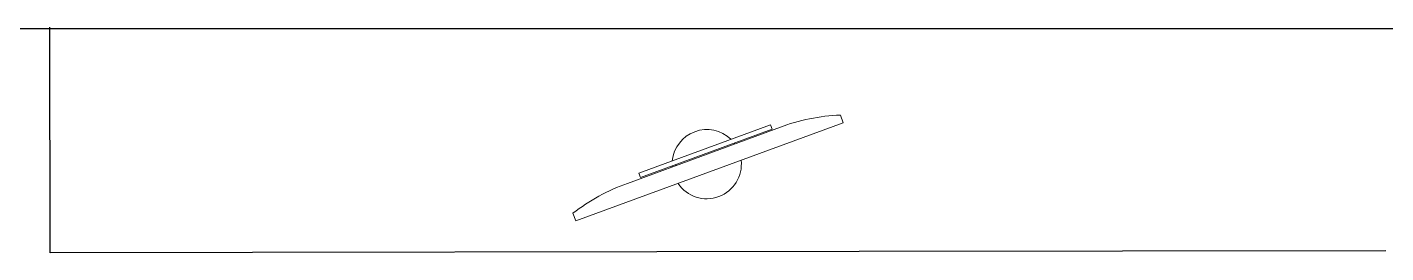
# Model space of a CAD drawing. Header units: metres. Extents: x -39 to 21688, y -24 to 9022.
# Drawn here: x 304.873 to 306.678, y 51.918 to 52.218 of the extents above; entities that cross this region are included whole.
import ezdxf

# ---------------------------------------------------------------- set-up
doc = ezdxf.new("R2010")
doc.units = ezdxf.units.M
doc.header["$MEASUREMENT"] = 0
doc.linetypes.add('CONTINUA', pattern=[0])
doc.layers.add('AR-CALLES', color=4, linetype='Continuous')
doc.layers.add('AR-MOBILIRIO', color=1, linetype='Continuous')

# ---------------------------------------------------------------- blocks, each defined once
blk = doc.blocks.new('AR-MOB. RECEPCION')
at = {"layer": 'AR-MOBILIRIO', "extrusion": (-1.60905e-07, -3.9026e-07, 1)}
blk.add_line((-0.5947, 2.835, 0), (-0.5947, -2.8519, 0), dxfattribs=at)
at = {"layer": 'AR-MOBILIRIO', "extrusion": (5.2329e-07, 5.24549e-07, 1)}
blk.add_line((-0.2997, -0.1494, 0), (-0.2986, -0.8494, 0), dxfattribs=at)
at = {"layer": 'AR-MOBILIRIO', "extrusion": (-1.62179e-07, 3.89732e-07, 1)}
blk.add_line((-0.2986, -0.8494, 0), (-0.2968, -1.9244, 0), dxfattribs=at)
at = {"layer": 'AR-MOBILIRIO', "linetype": 'CONTINUA', "lineweight": 5}
for p, q in [((-0.4698, -0.8704, 0), (-0.48, -0.8741, 0)), ((-0.3392, -1.226, 0), (-0.4698, -0.8704, 0)), ((-0.467, -0.9455, 0), (-0.3892, -1.1574, 0)), ((-0.3494, -1.2297, 0), (-0.3392, -1.226, 0))]:
    blk.add_line(p, q, dxfattribs=at)
at = {"layer": 'AR-MOBILIRIO', "extrusion": (5.23727e-07, 2.57156e-07, 1)}
for q in [(-0.5968, -1.9249, 0), (-0.2968, -1.9244, 0)]:
    blk.add_line((-0.2968, -1.9244, 0), q, dxfattribs=at)
at = {"layer": 'AR-MOBILIRIO', "linetype": 'CONTINUA', "lineweight": 5, "elevation": 0}
for points in [[(-0.3392, -1.226), (-0.4698, -0.8704), (-0.4698, -0.8704), (-0.3392, -1.226)], [(-0.3969, -1.1401), (-0.4612, -0.9648), (-0.4672, -0.967), (-0.4028, -1.1422)]]:
    blk.add_lwpolyline(points, close=True, dxfattribs=at)
at = {"layer": 'AR-MOBILIRIO', "linetype": 'CONTINUA', "lineweight": 5}
for centre, radius, start, end in [((-0.2224, -0.8638, 0), 0.2578, 182.3016, 200.7412), ((-0.4147, -1.0519, 0), 0.046, 303.8635, 96.4734), ((-0.4147, -1.0519, 0), 0.046, 135.9271, 264.4097), ((-0.4147, -1.0519, 0), 0.046, 125.8397, 127.4777), ((-0.4147, -1.0519, 0), 0.046, 272.8592, 274.4971), ((-0.1463, -1.0709, 0), 0.2578, 199.5956, 218.0352)]:
    blk.add_arc(centre, radius, start, end, dxfattribs=at)
blk.add_open_spline([(-0.4127, -1.0932, 0), (-0.4133, -1.0931, 0), (-0.4138, -1.0929, 0), (-0.4143, -1.0927, 0)], degree=3, dxfattribs=at)

msp = doc.modelspace()

# ---------------------------------------------------------------- block references
at = {"layer": 'AR-CALLES', "rotation": 270}
msp.add_blockref('AR-MOB. RECEPCION', (306.82775, 51.62137, 0), dxfattribs=at)

doc.saveas('drawing.dxf')
